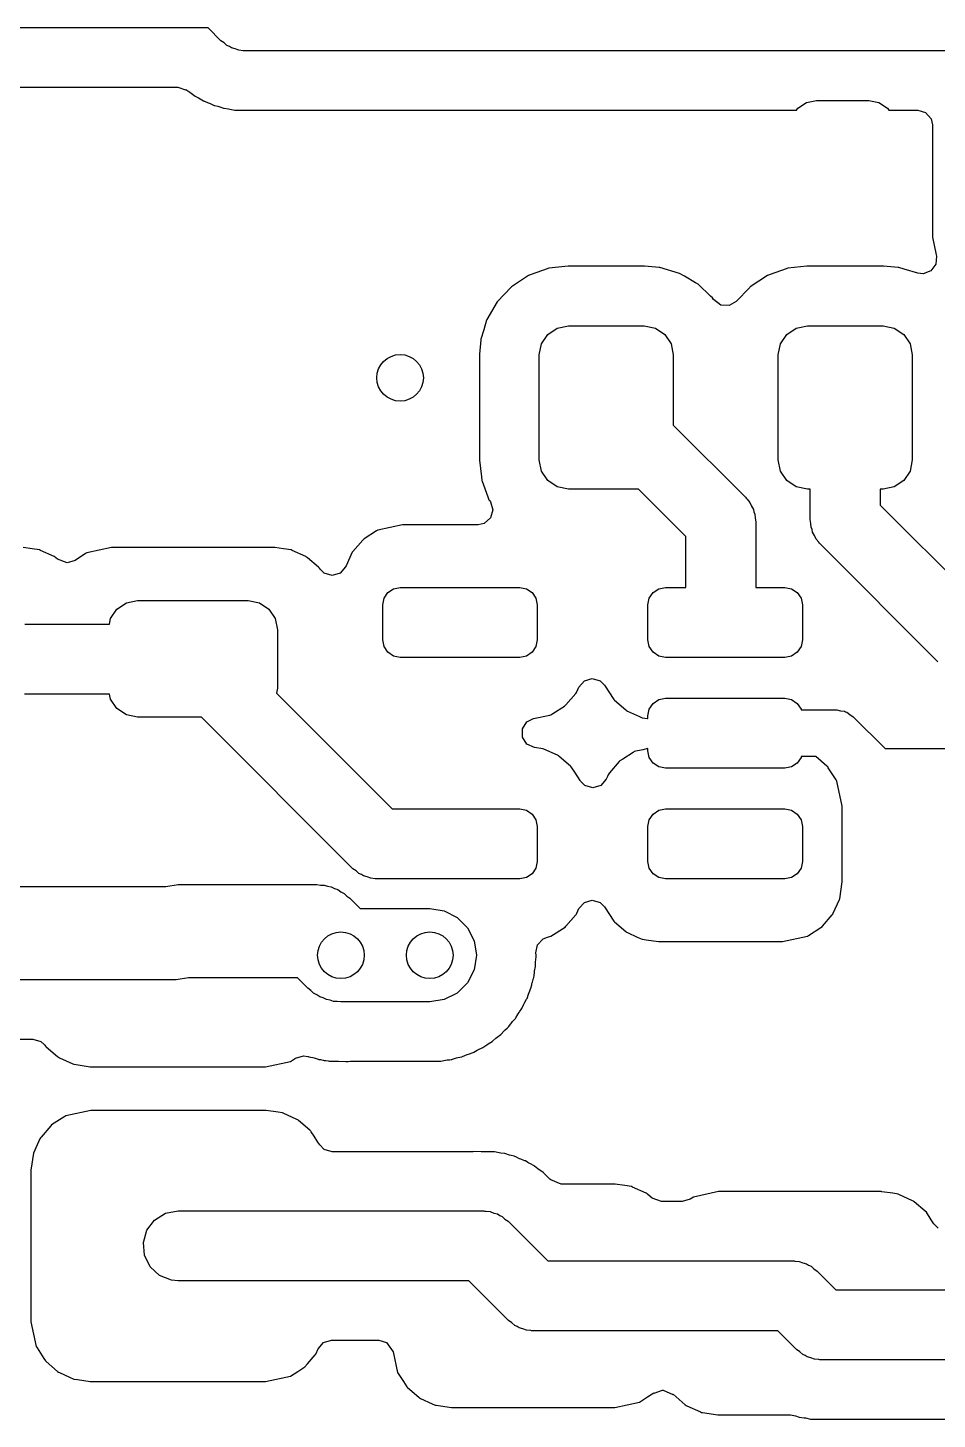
# Model space of a CAD drawing. Extents: x 0.02 to 3.58, y -2.35 to 1.97.
# Drawn here: x 2.1942 to 2.5014, y 0.4484 to 0.9182 of the extents above; entities that cross this region are included whole.
import ezdxf

# ---------------------------------------------------------------- set-up
doc = ezdxf.new("R2010")
doc.units = 0
doc.header["$MEASUREMENT"] = 0
doc.layers.add('BLACK', color=7, linetype='CONTINUOUS')

msp = doc.modelspace()

# ---------------------------------------------------------------- linework, layer by layer
at = {"layer": 'BLACK', "linetype": 'CONTINUOUS'}
for p, q in [((2.25511, 0.918189), (2.105, 0.918189)), ((2.25946, 0.913833), (2.25511, 0.918189)), ((2.26054, 0.913093), (2.25946, 0.913833)), ((2.2615, 0.912202), (2.26054, 0.913093)), ((2.26231, 0.911879), (2.2615, 0.912202)), ((2.26303, 0.911387), (2.26231, 0.911879)), ((2.2643, 0.911084), (2.26303, 0.911387)), ((2.26552, 0.910599), (2.2643, 0.911084)), ((2.26693, 0.910461), (2.26552, 0.910599)), ((2.26724, 0.910388), (2.26693, 0.910461)), ((2.26742, 0.910413), (2.26724, 0.910388)), ((2.26781, 0.910374), (2.26742, 0.910413)), ((2.51292, 0.910374), (2.26781, 0.910374)), ((2.12917, 0.898169), (2.24487, 0.898169)), ((2.24487, 0.898169), (2.24749, 0.897236)), ((2.24749, 0.897236), (2.24757, 0.897366)), ((2.24757, 0.897366), (2.24901, 0.896441)), ((2.24901, 0.896441), (2.24941, 0.896148)), ((2.24941, 0.896148), (2.25075, 0.895084)), ((2.25075, 0.895084), (2.2514, 0.894768)), ((2.2514, 0.894768), (2.25194, 0.894509)), ((2.25194, 0.894509), (2.25246, 0.894213)), ((2.25246, 0.894213), (2.25357, 0.893498)), ((2.25357, 0.893498), (2.25383, 0.893403)), ((2.25383, 0.893403), (2.25384, 0.893403)), ((2.25384, 0.893403), (2.25389, 0.893384)), ((2.25389, 0.893384), (2.25518, 0.892914)), ((2.25518, 0.892914), (2.25564, 0.892719)), ((2.25564, 0.892719), (2.25718, 0.891976)), ((2.45437, 0.891106), (2.45724, 0.893026)), ((2.45724, 0.893026), (2.46063, 0.893701)), ((2.46063, 0.893701), (2.47835, 0.893701)), ((2.47835, 0.893701), (2.48174, 0.893026)), ((2.48174, 0.893026), (2.48461, 0.891106)), ((2.25718, 0.891976), (2.25745, 0.891914)), ((2.25745, 0.891914), (2.25745, 0.891914)), ((2.25745, 0.891914), (2.25846, 0.891679)), ((2.25846, 0.891679), (2.25904, 0.891507)), ((2.25904, 0.891507), (2.26028, 0.891056)), ((2.26028, 0.891056), (2.26056, 0.891021)), ((2.26056, 0.891021), (2.26198, 0.890842)), ((2.26198, 0.890842), (2.26247, 0.890754)), ((2.26247, 0.890754), (2.26249, 0.890748)), ((2.26249, 0.890748), (2.26413, 0.89037)), ((2.26413, 0.89037), (2.26441, 0.890369)), ((2.26441, 0.890369), (2.26441, 0.890369)), ((2.26441, 0.890369), (2.26517, 0.890366)), ((2.26517, 0.890366), (2.26569, 0.890364)), ((2.26569, 0.890364), (2.26578, 0.890361)), ((2.26578, 0.890361), (2.26583, 0.890354)), ((2.26583, 0.890354), (2.26855, 0.890354)), ((2.26855, 0.890354), (2.26856, 0.890354)), ((2.26856, 0.890354), (2.27127, 0.890345)), ((2.27127, 0.890345), (2.27131, 0.890352)), ((2.27131, 0.890352), (2.27134, 0.890354)), ((2.27134, 0.890354), (2.45386, 0.890354)), ((2.45386, 0.890354), (2.45437, 0.891106)), ((2.48461, 0.891106), (2.48511, 0.890354)), ((2.48511, 0.890354), (2.49484, 0.890354)), ((2.49484, 0.890354), (2.49752, 0.889567)), ((2.49752, 0.889567), (2.49935, 0.887454)), ((2.49935, 0.887454), (2.4998, 0.885394)), ((2.4998, 0.885394), (2.4998, 0.8475)), ((2.4998, 0.8475), (2.5011, 0.841522)), ((2.50119, 0.841135), (2.50099, 0.838347)), ((2.5011, 0.841522), (2.50119, 0.841135)), ((2.36967, 0.836852), (2.36431, 0.834906)), ((2.36994, 0.83695), (2.36967, 0.836852)), ((2.37023, 0.836984), (2.36994, 0.83695)), ((2.37671, 0.837739), (2.37023, 0.836984)), ((2.37685, 0.837756), (2.37671, 0.837739)), ((2.37671, 0.837739), (2.37671, 0.837739)), ((2.40244, 0.837756), (2.37685, 0.837756)), ((2.40255, 0.837746), (2.40244, 0.837756)), ((2.40751, 0.837304), (2.40255, 0.837746)), ((2.40255, 0.837746), (2.40255, 0.837746)), ((2.40776, 0.837281), (2.40751, 0.837304)), ((2.40751, 0.837304), (2.40751, 0.837304)), ((2.41442, 0.835264), (2.40776, 0.837281)), ((2.45038, 0.836852), (2.44502, 0.834906)), ((2.45065, 0.83695), (2.45038, 0.836852)), ((2.45093, 0.836984), (2.45065, 0.83695)), ((2.45742, 0.837739), (2.45093, 0.836984)), ((2.45756, 0.837756), (2.45742, 0.837739)), ((2.45742, 0.837739), (2.45742, 0.837739)), ((2.48315, 0.837756), (2.45756, 0.837756)), ((2.48326, 0.837746), (2.48315, 0.837756)), ((2.48822, 0.837304), (2.48326, 0.837746)), ((2.48326, 0.837746), (2.48326, 0.837746)), ((2.48847, 0.837281), (2.48822, 0.837304)), ((2.48822, 0.837304), (2.48822, 0.837304)), ((2.49024, 0.836744), (2.48847, 0.837281)), ((2.4949, 0.835333), (2.49024, 0.836744)), ((2.50099, 0.838347), (2.49931, 0.836109)), ((2.3634, 0.834576), (2.35758, 0.830762)), ((2.36431, 0.834906), (2.3634, 0.834576)), ((2.41602, 0.834337), (2.41442, 0.835264)), ((2.41982, 0.83213), (2.41602, 0.834337)), ((2.42044, 0.83177), (2.41982, 0.83213)), ((2.42064, 0.831572), (2.42044, 0.83177)), ((2.44411, 0.834576), (2.43829, 0.830762)), ((2.44502, 0.834906), (2.44411, 0.834576)), ((2.49669, 0.835132), (2.4949, 0.835333)), ((2.49931, 0.836109), (2.49669, 0.835132)), ((2.35758, 0.830762), (2.3528, 0.825711)), ((2.42488, 0.827559), (2.42064, 0.831572)), ((2.42064, 0.831572), (2.42064, 0.831572)), ((2.42549, 0.826985), (2.42488, 0.827559)), ((2.42582, 0.826473), (2.42549, 0.826985)), ((2.43809, 0.830553), (2.43357, 0.825781)), ((2.43829, 0.830762), (2.43809, 0.830553)), ((2.3528, 0.825711), (2.3493, 0.819695)), ((2.42836, 0.824499), (2.42582, 0.826473)), ((2.43116, 0.824375), (2.42836, 0.824499)), ((2.43357, 0.825781), (2.43116, 0.824375)), ((2.34922, 0.819419), (2.34824, 0.816189)), ((2.3493, 0.819695), (2.34922, 0.819419)), ((2.34922, 0.819419), (2.34922, 0.819419)), ((2.37308, 0.81681), (2.37685, 0.817559)), ((2.37685, 0.817559), (2.40244, 0.817559)), ((2.40244, 0.817559), (2.40621, 0.81681)), ((2.45379, 0.81681), (2.45756, 0.817559)), ((2.45756, 0.817559), (2.48315, 0.817559)), ((2.48315, 0.817559), (2.48692, 0.81681)), ((2.34729, 0.813036), (2.34726, 0.812783)), ((2.34824, 0.816189), (2.34729, 0.813036)), ((2.36776, 0.811483), (2.36989, 0.814676)), ((2.36989, 0.814676), (2.37308, 0.81681)), ((2.40621, 0.81681), (2.4094, 0.814676)), ((2.4094, 0.814676), (2.41153, 0.811483)), ((2.44847, 0.811483), (2.4506, 0.814676)), ((2.4506, 0.814676), (2.45379, 0.81681)), ((2.48692, 0.81681), (2.49011, 0.814676)), ((2.49011, 0.814676), (2.49224, 0.811483)), ((2.34726, 0.812783), (2.34683, 0.807952)), ((2.34726, 0.812783), (2.34726, 0.812783)), ((2.36701, 0.807717), (2.36776, 0.811483)), ((2.41153, 0.811483), (2.41228, 0.807717)), ((2.44772, 0.807717), (2.44847, 0.811483)), ((2.49224, 0.811483), (2.49299, 0.807717)), ((2.34683, 0.807952), (2.34681, 0.807717)), ((2.34681, 0.807717), (2.34681, 0.772284)), ((2.36701, 0.772283), (2.36701, 0.807717)), ((2.41228, 0.807717), (2.41228, 0.784066)), ((2.44772, 0.772283), (2.44772, 0.807717)), ((2.49299, 0.807717), (2.49299, 0.772283)), ((2.41228, 0.784066), (2.43666, 0.75969)), ((2.34681, 0.772284), (2.34683, 0.77214)), ((2.34683, 0.77214), (2.34683, 0.77214)), ((2.34683, 0.77214), (2.34748, 0.766546)), ((2.36776, 0.768517), (2.36701, 0.772283)), ((2.44847, 0.768517), (2.44772, 0.772283)), ((2.49299, 0.772283), (2.49224, 0.768517)), ((2.34748, 0.766546), (2.34762, 0.765373)), ((2.36989, 0.765324), (2.36776, 0.768517)), ((2.4506, 0.765324), (2.44847, 0.768517)), ((2.49224, 0.768517), (2.49011, 0.765324)), ((2.34762, 0.765373), (2.34772, 0.765102)), ((2.34772, 0.765102), (2.34965, 0.759764)), ((2.37308, 0.76319), (2.36989, 0.765324)), ((2.37685, 0.762441), (2.37308, 0.76319)), ((2.4005, 0.762441), (2.37685, 0.762441)), ((2.4165, 0.746446), (2.4005, 0.762441)), ((2.45379, 0.76319), (2.4506, 0.765324)), ((2.45756, 0.762441), (2.45379, 0.76319)), ((2.45854, 0.762441), (2.45756, 0.762441)), ((2.45854, 0.752146), (2.45854, 0.762441)), ((2.48315, 0.762441), (2.48217, 0.762441)), ((2.48217, 0.762441), (2.48217, 0.757038)), ((2.48692, 0.76319), (2.48315, 0.762441)), ((2.49011, 0.765324), (2.48692, 0.76319)), ((2.34965, 0.759764), (2.34999, 0.758833)), ((2.34999, 0.758833), (2.35015, 0.758592)), ((2.35015, 0.758592), (2.35015, 0.758592)), ((2.35015, 0.758592), (2.35049, 0.758074)), ((2.35049, 0.758074), (2.3513, 0.7554)), ((2.43666, 0.75969), (2.43691, 0.759383)), ((2.43691, 0.759383), (2.43706, 0.759272)), ((2.43706, 0.759272), (2.43722, 0.759006)), ((2.43722, 0.759006), (2.43812, 0.757909)), ((2.43812, 0.757909), (2.43864, 0.756705)), ((2.43864, 0.756705), (2.43933, 0.755591)), ((2.48217, 0.757038), (2.51489, 0.724311)), ((2.35054, 0.752711), (2.34844, 0.750861)), ((2.3513, 0.7554), (2.35054, 0.752711)), ((2.43933, 0.755591), (2.43949, 0.754735)), ((2.43949, 0.754735), (2.43983, 0.753935)), ((2.43983, 0.753935), (2.43988, 0.752626)), ((2.43988, 0.752626), (2.44012, 0.751339)), ((2.45878, 0.750858), (2.45854, 0.752146)), ((2.31206, 0.748329), (2.3079, 0.745653)), ((2.31244, 0.748569), (2.31206, 0.748329)), ((2.31206, 0.748329), (2.31206, 0.748329)), ((2.32083, 0.750394), (2.31244, 0.748569)), ((2.34634, 0.750394), (2.32083, 0.750394)), ((2.34844, 0.750861), (2.34634, 0.750394)), ((2.44012, 0.751339), (2.44012, 0.729213)), ((2.45883, 0.749549), (2.45878, 0.750858)), ((2.45918, 0.748749), (2.45883, 0.749549)), ((2.45934, 0.747894), (2.45918, 0.748749)), ((2.46002, 0.746779), (2.45934, 0.747894)), ((2.19565, 0.742244), (2.19268, 0.742672)), ((2.2225, 0.742697), (2.21411, 0.740872)), ((2.2775, 0.742697), (2.2225, 0.742697)), ((2.27767, 0.742672), (2.2775, 0.742697)), ((2.27768, 0.742672), (2.27767, 0.742672)), ((2.28065, 0.742244), (2.27768, 0.742672)), ((2.30737, 0.745192), (2.30407, 0.741384)), ((2.3076, 0.745461), (2.30737, 0.745192)), ((2.30737, 0.745192), (2.30737, 0.745192)), ((2.3079, 0.745653), (2.3076, 0.745461)), ((2.4165, 0.729213), (2.4165, 0.746446)), ((2.46054, 0.745575), (2.46002, 0.746779)), ((2.46144, 0.744479), (2.46054, 0.745575)), ((2.4616, 0.744212), (2.46144, 0.744479)), ((2.46175, 0.744101), (2.4616, 0.744212)), ((2.462, 0.743794), (2.46175, 0.744101)), ((2.50165, 0.704148), (2.462, 0.743794)), ((2.19819, 0.741879), (2.19565, 0.742244)), ((2.19851, 0.741731), (2.19819, 0.741879)), ((2.2031, 0.739638), (2.19851, 0.741731)), ((2.20342, 0.739491), (2.2031, 0.739638)), ((2.2031, 0.739638), (2.2031, 0.739638)), ((2.20369, 0.739258), (2.20342, 0.739491)), ((2.20425, 0.738771), (2.20369, 0.739258)), ((2.2075, 0.737559), (2.20425, 0.738771)), ((2.21018, 0.738346), (2.2075, 0.737559)), ((2.21374, 0.740632), (2.21018, 0.738346)), ((2.21411, 0.740872), (2.21374, 0.740632)), ((2.21374, 0.740632), (2.21374, 0.740632)), ((2.28319, 0.741879), (2.28065, 0.742244)), ((2.28351, 0.741731), (2.28319, 0.741879)), ((2.2881, 0.739638), (2.28351, 0.741731)), ((2.28842, 0.739491), (2.2881, 0.739638)), ((2.2881, 0.739638), (2.2881, 0.739638)), ((2.28869, 0.739258), (2.28842, 0.739491)), ((2.29238, 0.736058), (2.28869, 0.739258)), ((2.28869, 0.739258), (2.28869, 0.739258)), ((2.30384, 0.741116), (2.30174, 0.736535)), ((2.30407, 0.741384), (2.30384, 0.741116)), ((2.30407, 0.741384), (2.30407, 0.741384)), ((2.29276, 0.735726), (2.29238, 0.736058)), ((2.29296, 0.735428), (2.29276, 0.735726)), ((2.29319, 0.73516), (2.29296, 0.735428)), ((2.29323, 0.735194), (2.29319, 0.73516)), ((2.29438, 0.734045), (2.29323, 0.735194)), ((2.29706, 0.733257), (2.29438, 0.734045)), ((2.29974, 0.734045), (2.29706, 0.733257)), ((2.30157, 0.736157), (2.29974, 0.734045)), ((2.30174, 0.736535), (2.30157, 0.736157)), ((2.31586, 0.727483), (2.31778, 0.728763)), ((2.31778, 0.728763), (2.32004, 0.729213)), ((2.32004, 0.729213), (2.36039, 0.729213)), ((2.36039, 0.729213), (2.36265, 0.728763)), ((2.36265, 0.728763), (2.36457, 0.727483)), ((2.40543, 0.727483), (2.40735, 0.728763)), ((2.40735, 0.728763), (2.40961, 0.729213)), ((2.40961, 0.729213), (2.4165, 0.729213)), ((2.44012, 0.729213), (2.44996, 0.729213)), ((2.44996, 0.729213), (2.45222, 0.728763)), ((2.45222, 0.728763), (2.45414, 0.727483)), ((2.22434, 0.721901), (2.22753, 0.724034)), ((2.22753, 0.724034), (2.2313, 0.724783)), ((2.2313, 0.724783), (2.2687, 0.724783)), ((2.2687, 0.724783), (2.27247, 0.724034)), ((2.27247, 0.724034), (2.27566, 0.721901)), ((2.31413, 0.723307), (2.31458, 0.725567)), ((2.31458, 0.725567), (2.31586, 0.727483)), ((2.36457, 0.727483), (2.36585, 0.725567)), ((2.36585, 0.725567), (2.3663, 0.723307)), ((2.4037, 0.723307), (2.40415, 0.725567)), ((2.40415, 0.725567), (2.40543, 0.727483)), ((2.45414, 0.727483), (2.45542, 0.725567)), ((2.45542, 0.725567), (2.45587, 0.723307)), ((2.22221, 0.718708), (2.22434, 0.721901)), ((2.27566, 0.721901), (2.27779, 0.718708)), ((2.31413, 0.711496), (2.31413, 0.723307)), ((2.3663, 0.723307), (2.3663, 0.711496)), ((2.4037, 0.711496), (2.4037, 0.723307)), ((2.45587, 0.723307), (2.45587, 0.711496)), ((2.19317, 0.716811), (2.22183, 0.716811)), ((2.22183, 0.716811), (2.22221, 0.718708)), ((2.27779, 0.718708), (2.27854, 0.714941)), ((2.27854, 0.714941), (2.27854, 0.695256)), ((2.31458, 0.709236), (2.31413, 0.711496)), ((2.3663, 0.711496), (2.36585, 0.709236)), ((2.40415, 0.709236), (2.4037, 0.711496)), ((2.45587, 0.711496), (2.45542, 0.709236)), ((2.31586, 0.70732), (2.31458, 0.709236)), ((2.31778, 0.70604), (2.31586, 0.70732)), ((2.32004, 0.705591), (2.31778, 0.70604)), ((2.36039, 0.705591), (2.32004, 0.705591)), ((2.36265, 0.70604), (2.36039, 0.705591)), ((2.36457, 0.70732), (2.36265, 0.70604)), ((2.36585, 0.709236), (2.36457, 0.70732)), ((2.40543, 0.70732), (2.40415, 0.709236)), ((2.40735, 0.70604), (2.40543, 0.70732)), ((2.40961, 0.705591), (2.40735, 0.70604)), ((2.44996, 0.705591), (2.40961, 0.705591)), ((2.45222, 0.70604), (2.44996, 0.705591)), ((2.45414, 0.70732), (2.45222, 0.70604)), ((2.45542, 0.709236), (2.45414, 0.70732)), ((2.3797, 0.69401), (2.38041, 0.695561)), ((2.38041, 0.695561), (2.38224, 0.697674)), ((2.38224, 0.697674), (2.38492, 0.698461)), ((2.38492, 0.698461), (2.3876, 0.697674)), ((2.3876, 0.697674), (2.38909, 0.696182)), ((2.38909, 0.696182), (2.39218, 0.69138)), ((2.22187, 0.693189), (2.19313, 0.693189)), ((2.22221, 0.691489), (2.22187, 0.693189)), ((2.22434, 0.688296), (2.22221, 0.691489)), ((2.27854, 0.695256), (2.2782, 0.693508)), ((2.2782, 0.693508), (2.31729, 0.654409)), ((2.37602, 0.689611), (2.37932, 0.693419)), ((2.37932, 0.693419), (2.37955, 0.693687)), ((2.37932, 0.693419), (2.37932, 0.693419)), ((2.37955, 0.693687), (2.3797, 0.69401)), ((2.3797, 0.69401), (2.3797, 0.69401)), ((2.39218, 0.69138), (2.39245, 0.691148)), ((2.39245, 0.691148), (2.39245, 0.691148)), ((2.39245, 0.691148), (2.39625, 0.687848)), ((2.40543, 0.690081), (2.40735, 0.691361)), ((2.40735, 0.691361), (2.40961, 0.691811)), ((2.40961, 0.691811), (2.44996, 0.691811)), ((2.44996, 0.691811), (2.45222, 0.691361)), ((2.45222, 0.691361), (2.45414, 0.690081)), ((2.22753, 0.686163), (2.22434, 0.688296)), ((2.2313, 0.685413), (2.22753, 0.686163)), ((2.36502, 0.684944), (2.37052, 0.68614)), ((2.37052, 0.68614), (2.37095, 0.686235)), ((2.37095, 0.686235), (2.37159, 0.686648)), ((2.37159, 0.686648), (2.37549, 0.689151)), ((2.37549, 0.689151), (2.37579, 0.689343)), ((2.37549, 0.689151), (2.37549, 0.689151)), ((2.37579, 0.689343), (2.37602, 0.689611)), ((2.39625, 0.687848), (2.39625, 0.687848)), ((2.39625, 0.687848), (2.39652, 0.687616)), ((2.39652, 0.687616), (2.39684, 0.687468)), ((2.39684, 0.687468), (2.39684, 0.687468)), ((2.39684, 0.687468), (2.40087, 0.685632)), ((2.4037, 0.685906), (2.40415, 0.688165)), ((2.40415, 0.688165), (2.40543, 0.690081)), ((2.45414, 0.690081), (2.45542, 0.688165)), ((2.45542, 0.688165), (2.45547, 0.687874)), ((2.45547, 0.687874), (2.46751, 0.687874)), ((2.46751, 0.687874), (2.4688, 0.687579)), ((2.4688, 0.687579), (2.4701, 0.687431)), ((2.4701, 0.687431), (2.47049, 0.687191)), ((2.47049, 0.687191), (2.47093, 0.687089)), ((2.47093, 0.687089), (2.47195, 0.686268)), ((2.47195, 0.686268), (2.47307, 0.685568)), ((2.25288, 0.685413), (2.2313, 0.685413)), ((2.30405, 0.634247), (2.25288, 0.685413)), ((2.36131, 0.681495), (2.36282, 0.683846)), ((2.36131, 0.6787), (2.36131, 0.681495)), ((2.36282, 0.683846), (2.36502, 0.684944)), ((2.40087, 0.685632), (2.40175, 0.685228)), ((2.40175, 0.685228), (2.40357, 0.684966)), ((2.40357, 0.684966), (2.4037, 0.684947)), ((2.4037, 0.684947), (2.4037, 0.685906)), ((2.47307, 0.685568), (2.48383, 0.674803)), ((2.36282, 0.676348), (2.36131, 0.6787)), ((2.36537, 0.675187), (2.36282, 0.676348)), ((2.36825, 0.674772), (2.36537, 0.675187)), ((2.36857, 0.674625), (2.36825, 0.674772)), ((2.37316, 0.672532), (2.36857, 0.674625)), ((2.37348, 0.672384), (2.37316, 0.672532)), ((2.37316, 0.672532), (2.37316, 0.672532)), ((2.37375, 0.672152), (2.37348, 0.672384)), ((2.37755, 0.668852), (2.37375, 0.672152)), ((2.37375, 0.672152), (2.37375, 0.672152)), ((2.39868, 0.673525), (2.39518, 0.671275)), ((2.39905, 0.673765), (2.39868, 0.673525)), ((2.39868, 0.673525), (2.39868, 0.673525)), ((2.402, 0.674407), (2.39905, 0.673765)), ((2.4037, 0.674777), (2.402, 0.674407)), ((2.4037, 0.674094), (2.4037, 0.674777)), ((2.40415, 0.671835), (2.4037, 0.674094)), ((2.45547, 0.672126), (2.45542, 0.671835)), ((2.46039, 0.672126), (2.45547, 0.672126)), ((2.46417, 0.668852), (2.46039, 0.672126)), ((2.48383, 0.674803), (2.5375, 0.674803)), ((2.37782, 0.66862), (2.37755, 0.668852)), ((2.37801, 0.668321), (2.37782, 0.66862)), ((2.37898, 0.666817), (2.37801, 0.668321)), ((2.39398, 0.670389), (2.39068, 0.666581)), ((2.39421, 0.670657), (2.39398, 0.670389)), ((2.39398, 0.670389), (2.39398, 0.670389)), ((2.39518, 0.671275), (2.39421, 0.670657)), ((2.40543, 0.669919), (2.40415, 0.671835)), ((2.40735, 0.668639), (2.40543, 0.669919)), ((2.40961, 0.668189), (2.40735, 0.668639)), ((2.44996, 0.668189), (2.40961, 0.668189)), ((2.45222, 0.668639), (2.44996, 0.668189)), ((2.45414, 0.669919), (2.45222, 0.668639)), ((2.45542, 0.671835), (2.45414, 0.669919)), ((2.46444, 0.66862), (2.46417, 0.668852)), ((2.46463, 0.668321), (2.46444, 0.66862)), ((2.46725, 0.664241), (2.46463, 0.668321)), ((2.46463, 0.668321), (2.46463, 0.668321)), ((2.3808, 0.663981), (2.37898, 0.666817)), ((2.38091, 0.663818), (2.3808, 0.663981)), ((2.3824, 0.662326), (2.38091, 0.663818)), ((2.38959, 0.664439), (2.38776, 0.662326)), ((2.38961, 0.664474), (2.38959, 0.664439)), ((2.39003, 0.665385), (2.38961, 0.664474)), ((2.3903, 0.66599), (2.39003, 0.665385)), ((2.39045, 0.666313), (2.3903, 0.66599)), ((2.3903, 0.66599), (2.3903, 0.66599)), ((2.39068, 0.666581), (2.39045, 0.666313)), ((2.39068, 0.666581), (2.39068, 0.666581)), ((2.46754, 0.663784), (2.46725, 0.664241)), ((2.46937, 0.655394), (2.46754, 0.663784)), ((2.38508, 0.661539), (2.3824, 0.662326)), ((2.38776, 0.662326), (2.38508, 0.661539)), ((2.31729, 0.654409), (2.36039, 0.654409)), ((2.36039, 0.654409), (2.36265, 0.65396)), ((2.36265, 0.65396), (2.36457, 0.65268)), ((2.40543, 0.65268), (2.40735, 0.65396)), ((2.40735, 0.65396), (2.40961, 0.654409)), ((2.40961, 0.654409), (2.44996, 0.654409)), ((2.44996, 0.654409), (2.45222, 0.65396)), ((2.45222, 0.65396), (2.45414, 0.65268)), ((2.46937, 0.629803), (2.46937, 0.655394)), ((2.36457, 0.65268), (2.36585, 0.650764)), ((2.36585, 0.650764), (2.3663, 0.648504)), ((2.3663, 0.648504), (2.3663, 0.636693)), ((2.4037, 0.648504), (2.40415, 0.650764)), ((2.4037, 0.636693), (2.4037, 0.648504)), ((2.40415, 0.650764), (2.40543, 0.65268)), ((2.45414, 0.65268), (2.45542, 0.650764)), ((2.45542, 0.650764), (2.45587, 0.648504)), ((2.45587, 0.648504), (2.45587, 0.636693)), ((2.36585, 0.634433), (2.36457, 0.632517)), ((2.3663, 0.636693), (2.36585, 0.634433)), ((2.40415, 0.634433), (2.4037, 0.636693)), ((2.40543, 0.632517), (2.40415, 0.634433)), ((2.45542, 0.634433), (2.45414, 0.632517)), ((2.45587, 0.636693), (2.45542, 0.634433)), ((2.30513, 0.633506), (2.30405, 0.634247)), ((2.30609, 0.632615), (2.30513, 0.633506)), ((2.3069, 0.632292), (2.30609, 0.632615)), ((2.30762, 0.6318), (2.3069, 0.632292)), ((2.30889, 0.631498), (2.30762, 0.6318)), ((2.31011, 0.631012), (2.30889, 0.631498)), ((2.31152, 0.630874), (2.31011, 0.631012)), ((2.31182, 0.630802), (2.31152, 0.630874)), ((2.31201, 0.630826), (2.31182, 0.630802)), ((2.3124, 0.630787), (2.31201, 0.630826)), ((2.36039, 0.630787), (2.3124, 0.630787)), ((2.36265, 0.631237), (2.36039, 0.630787)), ((2.36457, 0.632517), (2.36265, 0.631237)), ((2.40735, 0.631237), (2.40543, 0.632517)), ((2.40961, 0.630787), (2.40735, 0.631237)), ((2.44996, 0.630787), (2.40961, 0.630787)), ((2.45222, 0.631237), (2.44996, 0.630787)), ((2.45414, 0.632517), (2.45222, 0.631237)), ((2.46855, 0.624113), (2.46937, 0.629803)), ((1.93738, 0.628248), (2.2409, 0.628248)), ((2.2409, 0.628248), (2.245, 0.628898)), ((2.245, 0.628898), (2.29185, 0.628898)), ((2.29185, 0.628898), (2.29307, 0.628704)), ((2.29307, 0.628704), (2.29431, 0.628704)), ((2.29431, 0.628704), (2.29549, 0.628321)), ((2.29549, 0.628321), (2.29672, 0.628127)), ((2.29672, 0.628127), (2.29782, 0.627564)), ((2.29782, 0.627564), (2.299, 0.627181)), ((2.299, 0.627181), (2.3, 0.626453)), ((2.3, 0.626453), (2.30111, 0.62589)), ((2.30111, 0.62589), (2.30198, 0.625014)), ((2.30198, 0.625014), (2.30299, 0.624285)), ((2.30299, 0.624285), (2.30652, 0.620748)), ((2.30652, 0.620748), (2.33, 0.620748)), ((2.33, 0.620748), (2.33487, 0.619977)), ((2.3797, 0.619207), (2.38041, 0.620758)), ((2.38041, 0.620758), (2.38224, 0.62287)), ((2.38224, 0.62287), (2.38492, 0.623658)), ((2.38492, 0.623658), (2.3876, 0.62287)), ((2.3876, 0.62287), (2.38909, 0.621379)), ((2.38909, 0.621379), (2.39218, 0.616577)), ((2.46631, 0.619207), (2.4684, 0.62379)), ((2.4684, 0.62379), (2.46855, 0.624113)), ((2.33487, 0.619977), (2.33926, 0.61774)), ((2.33926, 0.61774), (2.34274, 0.614256)), ((2.37602, 0.614808), (2.37932, 0.618616)), ((2.37932, 0.618616), (2.37955, 0.618884)), ((2.37932, 0.618616), (2.37932, 0.618616)), ((2.37955, 0.618884), (2.3797, 0.619206)), ((2.3797, 0.619206), (2.3797, 0.619207)), ((2.39218, 0.616577), (2.39245, 0.616345)), ((2.39245, 0.616345), (2.39245, 0.616345)), ((2.39245, 0.616345), (2.39625, 0.613045)), ((2.46263, 0.614808), (2.46593, 0.618616)), ((2.46593, 0.618616), (2.46616, 0.618884)), ((2.46593, 0.618616), (2.46593, 0.618616)), ((2.46616, 0.618884), (2.46631, 0.619206)), ((2.46631, 0.619206), (2.46631, 0.619207)), ((2.34274, 0.614256), (2.34498, 0.609866)), ((2.36829, 0.610597), (2.36976, 0.611172)), ((2.36976, 0.611172), (2.37095, 0.611431)), ((2.37095, 0.611431), (2.37579, 0.614539)), ((2.37579, 0.614539), (2.37602, 0.614808)), ((2.39625, 0.613045), (2.39625, 0.613045)), ((2.39625, 0.613045), (2.39652, 0.612812)), ((2.39652, 0.612812), (2.39684, 0.612665)), ((2.39684, 0.612665), (2.39684, 0.612665)), ((2.39684, 0.612665), (2.40011, 0.611173)), ((2.40011, 0.611173), (2.40175, 0.610424)), ((2.44917, 0.609606), (2.45756, 0.611431)), ((2.45756, 0.611431), (2.45794, 0.611671)), ((2.45794, 0.611671), (2.4621, 0.614347)), ((2.4621, 0.614347), (2.4624, 0.614539)), ((2.4621, 0.614347), (2.4621, 0.614347)), ((2.4624, 0.614539), (2.46263, 0.614808)), ((2.34498, 0.609866), (2.34575, 0.605)), ((2.36588, 0.605807), (2.36638, 0.608556)), ((2.36638, 0.608556), (2.36829, 0.610597)), ((2.40175, 0.610424), (2.40306, 0.610236)), ((2.40306, 0.610236), (2.40727, 0.609631)), ((2.40727, 0.609631), (2.40727, 0.609631)), ((2.40727, 0.609631), (2.40744, 0.609606)), ((2.40744, 0.609606), (2.44917, 0.609606)), ((2.34575, 0.605), (2.34498, 0.600134)), ((2.36577, 0.602866), (2.36579, 0.603384)), ((2.36577, 0.601241), (2.36577, 0.602866)), ((2.36579, 0.603384), (2.36594, 0.604742)), ((2.36596, 0.605), (2.36588, 0.605807)), ((2.36594, 0.604742), (2.36596, 0.605)), ((2.24435, 0.596752), (1.94391, 0.596752)), ((2.24845, 0.597402), (2.24435, 0.596752)), ((2.28533, 0.597402), (2.24845, 0.597402)), ((2.28886, 0.593864), (2.28533, 0.597402)), ((2.34498, 0.600134), (2.34274, 0.595744)), ((2.36468, 0.595977), (2.3651, 0.597275)), ((2.3651, 0.597276), (2.36518, 0.597523)), ((2.3651, 0.597275), (2.3651, 0.597276)), ((2.36518, 0.597523), (2.36525, 0.598228)), ((2.36525, 0.598228), (2.36535, 0.599139)), ((2.36535, 0.599139), (2.36543, 0.599651)), ((2.36543, 0.599651), (2.36577, 0.601241)), ((2.28987, 0.593136), (2.28886, 0.593864)), ((2.29074, 0.59226), (2.28987, 0.593136)), ((2.29185, 0.591697), (2.29074, 0.59226)), ((2.33926, 0.59226), (2.33487, 0.590023)), ((2.34274, 0.595744), (2.33926, 0.59226)), ((2.36336, 0.591917), (2.36354, 0.592402)), ((2.36354, 0.592402), (2.3642, 0.593886)), ((2.3642, 0.593886), (2.36445, 0.595049)), ((2.36445, 0.595049), (2.36454, 0.595475)), ((2.36454, 0.595475), (2.36468, 0.595977)), ((2.29285, 0.590968), (2.29185, 0.591697)), ((2.29403, 0.590585), (2.29285, 0.590968)), ((2.29513, 0.590023), (2.29403, 0.590585)), ((2.29636, 0.589829), (2.29513, 0.590023)), ((2.29754, 0.589446), (2.29636, 0.589829)), ((2.29878, 0.589446), (2.29754, 0.589446)), ((2.3, 0.589252), (2.29878, 0.589446)), ((2.33, 0.589252), (2.3, 0.589252)), ((2.33487, 0.590023), (2.33, 0.589252)), ((2.36115, 0.587018), (2.36181, 0.588502)), ((2.36181, 0.588502), (2.36204, 0.588964)), ((2.36204, 0.588964), (2.36273, 0.590146)), ((2.36273, 0.590147), (2.36286, 0.590372)), ((2.36273, 0.590146), (2.36273, 0.590147)), ((2.36286, 0.590372), (2.36336, 0.591917)), ((2.35768, 0.58225), (2.35801, 0.582653)), ((2.35801, 0.582653), (2.35892, 0.583667)), ((2.35892, 0.583667), (2.3591, 0.583861)), ((2.35892, 0.583667), (2.35892, 0.583667)), ((2.3591, 0.583861), (2.35991, 0.585268)), ((2.35991, 0.585268), (2.36019, 0.585703)), ((2.36019, 0.585703), (2.36032, 0.585886)), ((2.36032, 0.585886), (2.36115, 0.587018)), ((2.35275, 0.57732), (2.35406, 0.578273)), ((2.35406, 0.578273), (2.35515, 0.579481)), ((2.35515, 0.579481), (2.35552, 0.579848)), ((2.35552, 0.579848), (2.35613, 0.580395)), ((2.35613, 0.580395), (2.35673, 0.580935)), ((2.35673, 0.580935), (2.35696, 0.581254)), ((2.35696, 0.581254), (2.35736, 0.5818)), ((2.35736, 0.5818), (2.35768, 0.58225)), ((2.1569, 0.576732), (2.19596, 0.576732)), ((2.19596, 0.576732), (2.19864, 0.575945)), ((2.19864, 0.575945), (2.19973, 0.574853)), ((2.19973, 0.574853), (2.19978, 0.574899)), ((2.19978, 0.574899), (2.20002, 0.574631)), ((2.20002, 0.574631), (2.20021, 0.574333)), ((2.20021, 0.574333), (2.20048, 0.574101)), ((2.20048, 0.574101), (2.20048, 0.574101)), ((2.20048, 0.574101), (2.20429, 0.570801)), ((2.3465, 0.573193), (2.34774, 0.573748)), ((2.34774, 0.573748), (2.34798, 0.573854)), ((2.34798, 0.573854), (2.3493, 0.574809)), ((2.3493, 0.574809), (2.34973, 0.575091)), ((2.34973, 0.575091), (2.35114, 0.575904)), ((2.35114, 0.575904), (2.35133, 0.576078)), ((2.35133, 0.576078), (2.35235, 0.576991)), ((2.35133, 0.576078), (2.35133, 0.576078)), ((2.35235, 0.576991), (2.35275, 0.577318)), ((2.35275, 0.577318), (2.35275, 0.57732)), ((2.20429, 0.570801), (2.20429, 0.570801)), ((2.20429, 0.570801), (2.20455, 0.570568)), ((2.20455, 0.570568), (2.20488, 0.570421)), ((2.20488, 0.570421), (2.20488, 0.570421)), ((2.20488, 0.570421), (2.20943, 0.568342)), ((2.27453, 0.567362), (2.28292, 0.569187)), ((2.28292, 0.569187), (2.28464, 0.570291)), ((2.28464, 0.570291), (2.28732, 0.571079)), ((2.28732, 0.571079), (2.28877, 0.570849)), ((2.28877, 0.570849), (2.28889, 0.570796)), ((2.28889, 0.570796), (2.28914, 0.570742)), ((2.28914, 0.570742), (2.29048, 0.570458)), ((2.29048, 0.570458), (2.29098, 0.570324)), ((2.29098, 0.570324), (2.29228, 0.569902)), ((2.29228, 0.569902), (2.29252, 0.569821)), ((2.29252, 0.569821), (2.29278, 0.569794)), ((2.29278, 0.569794), (2.29278, 0.569794)), ((2.29278, 0.569794), (2.29307, 0.569763)), ((2.29307, 0.569763), (2.29384, 0.569622)), ((2.29384, 0.569622), (2.29412, 0.569546)), ((2.29412, 0.569546), (2.29412, 0.569546)), ((2.29412, 0.569546), (2.29437, 0.569478)), ((2.29437, 0.569478), (2.29463, 0.569465)), ((2.29463, 0.569465), (2.29463, 0.569465)), ((2.29463, 0.569465), (2.29493, 0.569449)), ((2.29493, 0.569449), (2.2957, 0.569348)), ((2.2957, 0.569348), (2.29599, 0.569287)), ((2.29599, 0.569287), (2.29599, 0.569286)), ((2.29599, 0.569286), (2.29624, 0.569232)), ((2.29624, 0.569232), (2.29812, 0.569232)), ((2.29812, 0.569232), (2.29813, 0.569232)), ((2.29813, 0.569232), (2.29813, 0.569232)), ((2.29813, 0.569232), (2.29894, 0.569232)), ((2.29894, 0.569232), (2.2992, 0.569225)), ((2.2992, 0.569225), (2.30162, 0.569098)), ((2.30162, 0.569098), (2.30162, 0.569098)), ((2.30162, 0.569098), (2.30188, 0.569085)), ((2.30188, 0.569085), (2.30214, 0.569125)), ((2.30214, 0.569125), (2.30243, 0.569171)), ((2.30214, 0.569125), (2.30214, 0.569125)), ((2.30243, 0.569171), (2.3032, 0.569232)), ((2.3032, 0.569232), (2.33187, 0.569232)), ((2.33187, 0.569232), (2.33187, 0.569232)), ((2.33187, 0.569232), (2.33188, 0.569232)), ((2.33188, 0.569232), (2.33376, 0.569232)), ((2.33376, 0.569232), (2.33535, 0.56957)), ((2.33535, 0.56957), (2.33586, 0.569651)), ((2.33586, 0.569651), (2.33667, 0.569737)), ((2.33667, 0.569737), (2.33722, 0.569794)), ((2.33722, 0.569794), (2.33748, 0.569821)), ((2.33722, 0.569794), (2.33722, 0.569794)), ((2.33748, 0.569821), (2.33772, 0.569902)), ((2.33772, 0.569902), (2.33902, 0.570324)), ((2.33772, 0.569902), (2.33772, 0.569902)), ((2.33902, 0.570324), (2.33952, 0.570458)), ((2.33952, 0.570458), (2.34086, 0.570742)), ((2.34086, 0.570742), (2.34111, 0.570796)), ((2.34086, 0.570742), (2.34086, 0.570742)), ((2.34111, 0.570796), (2.3426, 0.571457)), ((2.3426, 0.571457), (2.34308, 0.571643)), ((2.34308, 0.571643), (2.34463, 0.572145)), ((2.34463, 0.572145), (2.34485, 0.572275)), ((2.34485, 0.572275), (2.34604, 0.572957)), ((2.34485, 0.572275), (2.34485, 0.572275)), ((2.34604, 0.572957), (2.3465, 0.573193)), ((2.20943, 0.568342), (2.20978, 0.56818)), ((2.20978, 0.56818), (2.21054, 0.568071)), ((2.21054, 0.568071), (2.2153, 0.567387)), ((2.2153, 0.567387), (2.2153, 0.567387)), ((2.2153, 0.567387), (2.21547, 0.567362)), ((2.21547, 0.567362), (2.27453, 0.567362)), ((2.20671, 0.550573), (2.20314, 0.548277)), ((2.20708, 0.550813), (2.20671, 0.550573)), ((2.20671, 0.550573), (2.20671, 0.550573)), ((2.21547, 0.552638), (2.20708, 0.550813)), ((2.27453, 0.552638), (2.21547, 0.552638)), ((2.2747, 0.552613), (2.27453, 0.552638)), ((2.27877, 0.552027), (2.2747, 0.552613)), ((2.2747, 0.552613), (2.2747, 0.552613)), ((2.28022, 0.55182), (2.27877, 0.552027)), ((2.28054, 0.551672), (2.28022, 0.55182)), ((2.28512, 0.549579), (2.28054, 0.551672)), ((2.20201, 0.547437), (2.19871, 0.543628)), ((2.20225, 0.547705), (2.20201, 0.547437)), ((2.20201, 0.547437), (2.20201, 0.547437)), ((2.20314, 0.548277), (2.20225, 0.547705)), ((2.28545, 0.549432), (2.28512, 0.549579)), ((2.28512, 0.549579), (2.28512, 0.549579)), ((2.28571, 0.549199), (2.28545, 0.549432)), ((2.28952, 0.545899), (2.28571, 0.549199)), ((2.28571, 0.549199), (2.28571, 0.549199)), ((2.28979, 0.545667), (2.28952, 0.545899)), ((2.28998, 0.545369), (2.28979, 0.545667)), ((2.29091, 0.54393), (2.28998, 0.545369)), ((2.28998, 0.545369), (2.28998, 0.545369)), ((2.19739, 0.54096), (2.19609, 0.538131)), ((2.19833, 0.543037), (2.19739, 0.54096)), ((2.19848, 0.54336), (2.19833, 0.543038)), ((2.19833, 0.543038), (2.19833, 0.543037)), ((2.19871, 0.543628), (2.19848, 0.54336)), ((2.19871, 0.543628), (2.19871, 0.543628)), ((2.29222, 0.541881), (2.29091, 0.54393)), ((2.29282, 0.54096), (2.29222, 0.541881)), ((2.29431, 0.539469), (2.29282, 0.54096)), ((2.19609, 0.538131), (2.19528, 0.532441)), ((2.29699, 0.538681), (2.29431, 0.539469)), ((2.34462, 0.538681), (2.29699, 0.538681)), ((2.34466, 0.538683), (2.34462, 0.538681)), ((2.34469, 0.538691), (2.34466, 0.538683)), ((2.3474, 0.538681), (2.34469, 0.538691)), ((2.34742, 0.538681), (2.3474, 0.538681)), ((2.3474, 0.538681), (2.3474, 0.538681)), ((2.35013, 0.538681), (2.34742, 0.538681)), ((2.35019, 0.538674), (2.35013, 0.538681)), ((2.35027, 0.538671), (2.35019, 0.538674)), ((2.3508, 0.538669), (2.35027, 0.538671)), ((2.35155, 0.538667), (2.3508, 0.538669)), ((2.35183, 0.538666), (2.35155, 0.538667)), ((2.35155, 0.538667), (2.35155, 0.538667)), ((2.35349, 0.538282), (2.35183, 0.538666)), ((2.35399, 0.538194), (2.35349, 0.538282)), ((2.35541, 0.538015), (2.35399, 0.538194)), ((2.35568, 0.53798), (2.35541, 0.538015)), ((2.35541, 0.538015), (2.35541, 0.538015)), ((2.35692, 0.537528), (2.35568, 0.53798)), ((2.3575, 0.537356), (2.35692, 0.537528)), ((2.35852, 0.537122), (2.3575, 0.537356)), ((2.35879, 0.537059), (2.35852, 0.537122)), ((2.35852, 0.537122), (2.35852, 0.537122)), ((2.35904, 0.536939), (2.35879, 0.537059)), ((2.36032, 0.536317), (2.35904, 0.536939)), ((2.35904, 0.536939), (2.35904, 0.536939)), ((2.36079, 0.536122), (2.36032, 0.536317)), ((2.36096, 0.536059), (2.36079, 0.536122)), ((2.36213, 0.535633), (2.36096, 0.536059)), ((2.36239, 0.535538), (2.36213, 0.535633)), ((2.36213, 0.535633), (2.36213, 0.535633)), ((2.19528, 0.532441), (2.19528, 0.48126)), ((2.36313, 0.535063), (2.36239, 0.535538)), ((2.3635, 0.534823), (2.36313, 0.535063)), ((2.36403, 0.534526), (2.3635, 0.534823)), ((2.36522, 0.533952), (2.36403, 0.534526)), ((2.36543, 0.533779), (2.36522, 0.533952)), ((2.36655, 0.532888), (2.36543, 0.533779)), ((2.36543, 0.533779), (2.36543, 0.533779)), ((2.36696, 0.532595), (2.36655, 0.532888)), ((2.36816, 0.53182), (2.36696, 0.532595)), ((2.36839, 0.53167), (2.36816, 0.53182)), ((2.36816, 0.53182), (2.36816, 0.53182)), ((2.36859, 0.531472), (2.36839, 0.53167)), ((2.37058, 0.529439), (2.36859, 0.531472)), ((2.36859, 0.531472), (2.36859, 0.531472)), ((2.37061, 0.529402), (2.37058, 0.529439)), ((2.37087, 0.52915), (2.37061, 0.529402)), ((2.37437, 0.527697), (2.37087, 0.52915)), ((2.3925, 0.527697), (2.37437, 0.527697)), ((2.39267, 0.527672), (2.3925, 0.527697)), ((2.39268, 0.527672), (2.39267, 0.527672)), ((2.39589, 0.527209), (2.39268, 0.527672)), ((2.39819, 0.526879), (2.39589, 0.527209)), ((2.39851, 0.526731), (2.39819, 0.526879)), ((2.4031, 0.524638), (2.39851, 0.526731)), ((2.40342, 0.524491), (2.4031, 0.524638)), ((2.4031, 0.524638), (2.4031, 0.524638)), ((2.40369, 0.524258), (2.40342, 0.524491)), ((2.40509, 0.523042), (2.40369, 0.524258)), ((2.40369, 0.524258), (2.40369, 0.524258)), ((2.40834, 0.521831), (2.40509, 0.523042)), ((2.41526, 0.521831), (2.40834, 0.521831)), ((2.41794, 0.522618), (2.41526, 0.521831)), ((2.41911, 0.523372), (2.41794, 0.522618)), ((2.4275, 0.525197), (2.41911, 0.523372)), ((2.4825, 0.525197), (2.4275, 0.525197)), ((2.48267, 0.525172), (2.4825, 0.525197)), ((2.48268, 0.525172), (2.48267, 0.525172)), ((2.48639, 0.524638), (2.48268, 0.525172)), ((2.48819, 0.524379), (2.48639, 0.524638)), ((2.48851, 0.524231), (2.48819, 0.524379)), ((2.4931, 0.522138), (2.48851, 0.524231)), ((2.49342, 0.521991), (2.4931, 0.522138)), ((2.4931, 0.522138), (2.4931, 0.522138)), ((2.49369, 0.521758), (2.49342, 0.521991)), ((2.49736, 0.518572), (2.49369, 0.521758)), ((2.49369, 0.521758), (2.49369, 0.521758)), ((2.23707, 0.5156), (2.24075, 0.51787)), ((2.24075, 0.51787), (2.245, 0.518661)), ((2.245, 0.518661), (2.34815, 0.518661)), ((2.34815, 0.518661), (2.34855, 0.518623)), ((2.34855, 0.518623), (2.34873, 0.518647)), ((2.34873, 0.518647), (2.34903, 0.518575)), ((2.34903, 0.518575), (2.35044, 0.518436)), ((2.35044, 0.518436), (2.35166, 0.517951)), ((2.35166, 0.517951), (2.35293, 0.517649)), ((2.35293, 0.517649), (2.35365, 0.517156)), ((2.35365, 0.517156), (2.35446, 0.516834)), ((2.35446, 0.516834), (2.35542, 0.515943)), ((2.49776, 0.518226), (2.49736, 0.518572)), ((2.49941, 0.515661), (2.49776, 0.518226)), ((2.23325, 0.508003), (2.23445, 0.512157)), ((2.23445, 0.512157), (2.23707, 0.5156)), ((2.35542, 0.515943), (2.3565, 0.515202)), ((2.3565, 0.515202), (2.36989, 0.501811)), ((2.50028, 0.514306), (2.49941, 0.515661)), ((2.50177, 0.512815), (2.50028, 0.514306)), ((2.23362, 0.503694), (2.23325, 0.508003)), ((2.23552, 0.499808), (2.23362, 0.503694)), ((2.23869, 0.496867), (2.23552, 0.499808)), ((2.36989, 0.501811), (2.4525, 0.501811)), ((2.4525, 0.501811), (2.4529, 0.501772)), ((2.4529, 0.501772), (2.45308, 0.501797)), ((2.45308, 0.501797), (2.45338, 0.501725)), ((2.45338, 0.501725), (2.45479, 0.501586)), ((2.45479, 0.501586), (2.45601, 0.501101)), ((2.45601, 0.501101), (2.45729, 0.500798)), ((2.45729, 0.500798), (2.458, 0.500306)), ((2.458, 0.500306), (2.45881, 0.499983)), ((2.45881, 0.499983), (2.45977, 0.499093)), ((2.45977, 0.499093), (2.46085, 0.498352)), ((2.46085, 0.498352), (2.4672, 0.492008)), ((2.24271, 0.495264), (2.23869, 0.496867)), ((2.245, 0.495039), (2.24271, 0.495264)), ((2.34326, 0.495039), (2.245, 0.495039)), ((2.35665, 0.481648), (2.34326, 0.495039)), ((2.4672, 0.492008), (2.55839, 0.492008)), ((2.19528, 0.48126), (2.1971, 0.47287)), ((2.35773, 0.480907), (2.35665, 0.481648)), ((2.35869, 0.480017), (2.35773, 0.480907)), ((2.3595, 0.479694), (2.35869, 0.480017)), ((2.36021, 0.479202), (2.3595, 0.479694)), ((2.29416, 0.474232), (2.29684, 0.47502)), ((2.29684, 0.47502), (2.31276, 0.47502)), ((2.31276, 0.47502), (2.31544, 0.474232)), ((2.36149, 0.478899), (2.36021, 0.479202)), ((2.36271, 0.478414), (2.36149, 0.478899)), ((2.36412, 0.478275), (2.36271, 0.478414)), ((2.36442, 0.478203), (2.36412, 0.478275)), ((2.3646, 0.478228), (2.36442, 0.478203)), ((2.365, 0.478189), (2.3646, 0.478228)), ((2.44761, 0.478189), (2.365, 0.478189)), ((2.45395, 0.471845), (2.44761, 0.478189)), ((2.1971, 0.47287), (2.19734, 0.472496)), ((2.19734, 0.472496), (2.19734, 0.472496)), ((2.19734, 0.472496), (2.19966, 0.468892)), ((2.28868, 0.467067), (2.29129, 0.470072)), ((2.29129, 0.470072), (2.29152, 0.470341)), ((2.29129, 0.470072), (2.29129, 0.470072)), ((2.29152, 0.470341), (2.29233, 0.47212)), ((2.29233, 0.47212), (2.29416, 0.474232)), ((2.31544, 0.474232), (2.3176, 0.471114)), ((2.3176, 0.471114), (2.31913, 0.46411)), ((2.45503, 0.471104), (2.45395, 0.471845)), ((2.45599, 0.470213), (2.45503, 0.471104)), ((2.4568, 0.469891), (2.45599, 0.470213)), ((2.45752, 0.469399), (2.4568, 0.469891)), ((2.19966, 0.468892), (2.20021, 0.468034)), ((2.20021, 0.468034), (2.20048, 0.467801)), ((2.20048, 0.467801), (2.20048, 0.467801)), ((2.20048, 0.467801), (2.20429, 0.464501)), ((2.28543, 0.464501), (2.28746, 0.465804)), ((2.28746, 0.465804), (2.28775, 0.465996)), ((2.28746, 0.465804), (2.28746, 0.465804)), ((2.28775, 0.465996), (2.28868, 0.467067)), ((2.45879, 0.469096), (2.45752, 0.469399)), ((2.46001, 0.468611), (2.45879, 0.469096)), ((2.46142, 0.468472), (2.46001, 0.468611)), ((2.46173, 0.4684), (2.46142, 0.468472)), ((2.46191, 0.468425), (2.46173, 0.4684)), ((2.4623, 0.468386), (2.46191, 0.468425)), ((2.55839, 0.468386), (2.4623, 0.468386)), ((2.20429, 0.464501), (2.20429, 0.464501)), ((2.20429, 0.464501), (2.20455, 0.464269)), ((2.20455, 0.464269), (2.20488, 0.464122)), ((2.20488, 0.464122), (2.20488, 0.464122)), ((2.20488, 0.464122), (2.20833, 0.462545)), ((2.20833, 0.462545), (2.20978, 0.461881)), ((2.20978, 0.461881), (2.21096, 0.461712)), ((2.21096, 0.461712), (2.2153, 0.461088)), ((2.2153, 0.461088), (2.2153, 0.461088)), ((2.2153, 0.461088), (2.21547, 0.461063)), ((2.21547, 0.461063), (2.27453, 0.461063)), ((2.27453, 0.461063), (2.28292, 0.462888)), ((2.28292, 0.462888), (2.28543, 0.464501)), ((2.31913, 0.46411), (2.31937, 0.463736)), ((2.31937, 0.463736), (2.31937, 0.463736)), ((2.31937, 0.463736), (2.32109, 0.461063)), ((2.32109, 0.461063), (2.32224, 0.459274)), ((2.32224, 0.459274), (2.3225, 0.459042)), ((2.3225, 0.459042), (2.3225, 0.459041)), ((2.3225, 0.459041), (2.32631, 0.455742)), ((2.32631, 0.455742), (2.32631, 0.455742)), ((2.32631, 0.455742), (2.32658, 0.455509)), ((2.40089, 0.454128), (2.40356, 0.455845)), ((2.40356, 0.455845), (2.40573, 0.457236)), ((2.40573, 0.457236), (2.40579, 0.457131)), ((2.40579, 0.457131), (2.40858, 0.458169)), ((2.40858, 0.458169), (2.40883, 0.458169)), ((2.40883, 0.458169), (2.41214, 0.456659)), ((2.41214, 0.456659), (2.41224, 0.456774)), ((2.41224, 0.456774), (2.41631, 0.453242)), ((2.32658, 0.455509), (2.3269, 0.455362)), ((2.3269, 0.455362), (2.3269, 0.455362)), ((2.3269, 0.455362), (2.33081, 0.453579)), ((2.33081, 0.453579), (2.33181, 0.453121)), ((2.33181, 0.453121), (2.33216, 0.453071)), ((2.33216, 0.453071), (2.33732, 0.452328)), ((2.33732, 0.452328), (2.33733, 0.452328)), ((2.33733, 0.452328), (2.3375, 0.452303)), ((2.3375, 0.452303), (2.3925, 0.452303)), ((2.3925, 0.452303), (2.40089, 0.454128)), ((2.41631, 0.453242), (2.41631, 0.453242)), ((2.41631, 0.453242), (2.41658, 0.453009)), ((2.41658, 0.453009), (2.4169, 0.452862)), ((2.4169, 0.452862), (2.4169, 0.452862)), ((2.4169, 0.452862), (2.42146, 0.450783)), ((2.42146, 0.450783), (2.42181, 0.450621)), ((2.42181, 0.450621), (2.42216, 0.450571)), ((2.42216, 0.450571), (2.42732, 0.449828)), ((2.42732, 0.449828), (2.42733, 0.449828)), ((2.42733, 0.449828), (2.4275, 0.449803)), ((2.4275, 0.449803), (2.45188, 0.449803)), ((2.45188, 0.449803), (2.45357, 0.449504)), ((2.45357, 0.449504), (2.45477, 0.449067)), ((2.45477, 0.449067), (2.45646, 0.448854)), ((2.45646, 0.448854), (2.45696, 0.448766)), ((2.45696, 0.448766), (2.45862, 0.448382)), ((2.45862, 0.448382), (2.4589, 0.448381)), ((2.4589, 0.448381), (2.4589, 0.448381)), ((2.4589, 0.448381), (2.45967, 0.448378)), ((2.45967, 0.448378), (2.46018, 0.448376)), ((2.46018, 0.448376), (2.46027, 0.448373)), ((2.46027, 0.448373), (2.46032, 0.448366)), ((2.46032, 0.448366), (2.46303, 0.448366)), ((2.46303, 0.448366), (2.46305, 0.448366)), ((2.46305, 0.448366), (2.46576, 0.448357)), ((2.46576, 0.448357), (2.4658, 0.448364)), ((2.4658, 0.448364), (2.46583, 0.448366)), ((2.46583, 0.448366), (2.53013, 0.448366))]:
    msp.add_line(p, q, dxfattribs=at)
at = {"layer": 'BLACK'}
for centre in [(2.32, 0.8), (2.3, 0.605), (2.33, 0.605)]:
    msp.add_circle(centre, 0.007874, dxfattribs=at)

doc.saveas('drawing.dxf')
